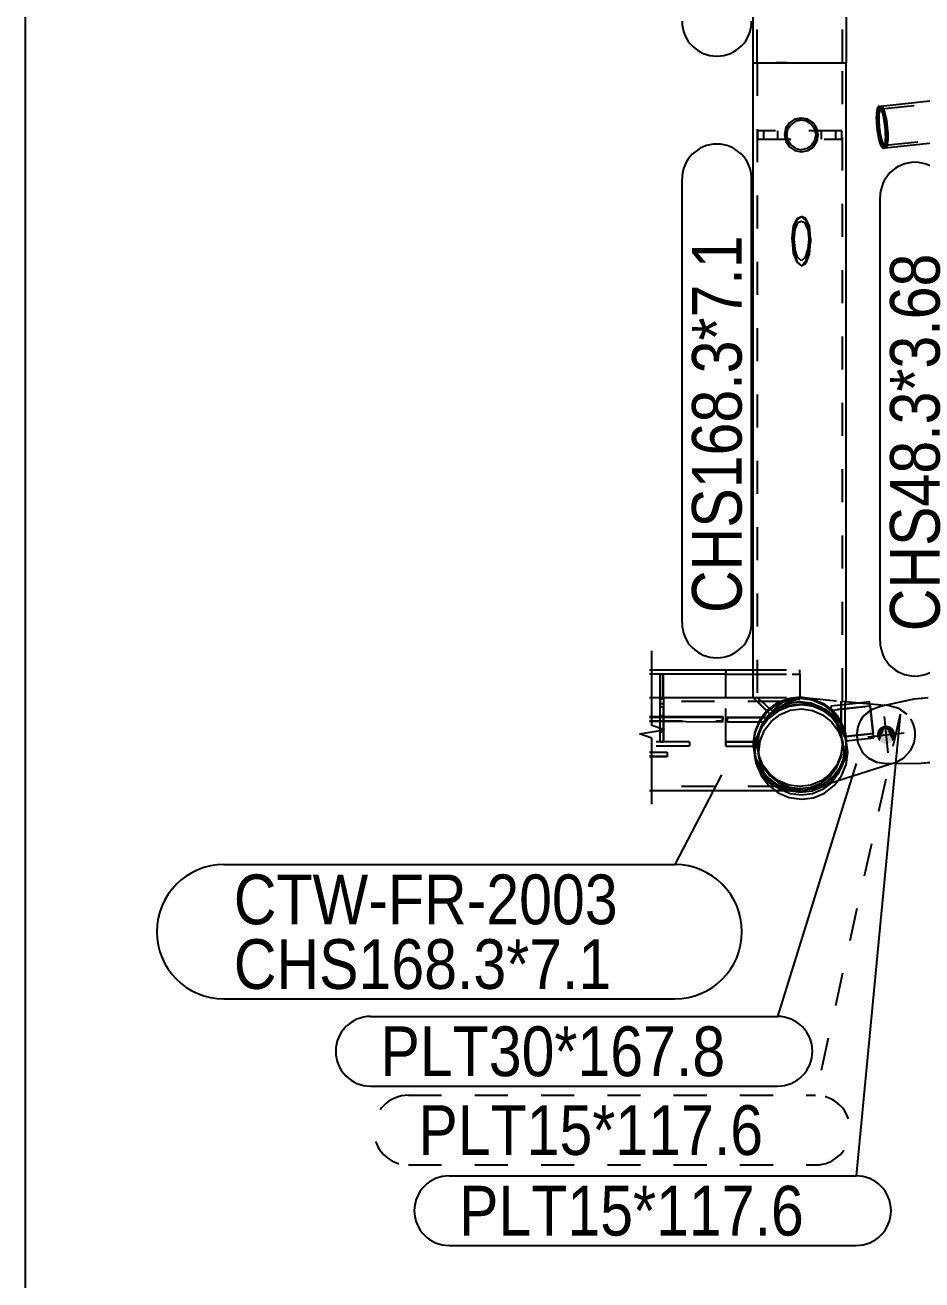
# Model space of a CAD drawing. Header units: millimetres. Extents: x 150000 to 150841, y 150000 to 150594.
# Drawn here: x 150017.9 to 150072, y 150083.5 to 150159.2 of the extents above; entities that cross this region are included whole.
import ezdxf

# ---------------------------------------------------------------- set-up
doc = ezdxf.new("R2010")
doc.units = ezdxf.units.MM
doc.linetypes.add('XKITLINE00', pattern=[0])
doc.linetypes.add('XKITLINE02', pattern=[4, 2, -2])
doc.styles.add('ARIAL', font='arial.ttf')

msp = doc.modelspace()

# ---------------------------------------------------------------- linework, layer by layer
at = {"color": 7, "linetype": 'XKITLINE00'}
for p, q in [((150017.917, 150574.58), (150017.917, 150019.642)), ((150017.944, 150019.674), (150017.944, 150574.605)), ((150057.546, 150123.141), (150057.546, 150149.919)), ((150061.746, 150123.141), (150061.746, 150149.919)), ((150069.494, 150122.042), (150069.494, 150148.819)), ((150070.709, 150117.595), (150068.053, 150089.8)), ((150068.044, 150114.657), (150063.312, 150099.412)), ((150059.919, 150113.988), (150057.112, 150108.572)), ((150029.908, 150108.572), (150057.112, 150108.572)), ((150029.908, 150100.472), (150057.112, 150100.472)), ((150038.755, 150099.412), (150063.312, 150099.412)), ((150038.755, 150095.212), (150063.312, 150095.212)), ((150043.496, 150089.8), (150068.053, 150089.8)), ((150043.496, 150085.6), (150068.053, 150085.6))]:
    msp.add_line(p, q, dxfattribs=at)
at = {"color": 7, "linetype": 'XKITLINE02'}
for p, q in [((150067.217, 150156.924), (150067.217, 150201.391)), ((150062.083, 150156.924), (150062.083, 150196.255)), ((150069.565, 150154.14), (150107.64, 150158.23)), ((150062.083, 150156.924), (150062.083, 150118.642)), ((150063.865, 150156.924), (150063.195, 150156.924)), ((150067.217, 150118.418), (150067.217, 150156.924)), ((150069.791, 150151.949), (150107.871, 150156.039)), ((150069.462, 150154.21), (150069.409, 150153.937)), ((150069.426, 150154.065), (150069.449, 150154.169)), ((150069.449, 150154.169), (150069.477, 150154.244)), ((150069.548, 150154.306), (150069.462, 150154.21)), ((150069.477, 150154.244), (150069.51, 150154.291)), ((150069.491, 150154.057), (150069.565, 150154.14)), ((150069.51, 150154.291), (150069.548, 150154.306)), ((150069.548, 150154.306), (150069.649, 150154.214)), ((150069.565, 150154.14), (150069.657, 150154.057)), ((150069.658, 150154.199), (150069.763, 150153.937)), ((150064.407, 150153.395), (150064.122, 150153.209)), ((150064.743, 150153.455), (150064.407, 150153.395)), ((150065.076, 150153.395), (150064.743, 150153.455)), ((150065.359, 150153.209), (150065.076, 150153.395)), ((150069.396, 150153.617), (150069.399, 150153.786)), ((150069.4, 150153.435), (150069.396, 150153.617)), ((150069.409, 150153.937), (150069.397, 150153.527)), ((150069.397, 150153.527), (150069.428, 150153.045)), ((150069.399, 150153.786), (150069.409, 150153.937)), ((150069.411, 150153.242), (150069.4, 150153.435)), ((150069.409, 150153.937), (150069.426, 150154.065)), ((150069.434, 150153.464), (150069.445, 150153.819)), ((150069.461, 150153.045), (150069.434, 150153.464)), ((150069.445, 150153.819), (150069.491, 150154.057)), ((150069.657, 150154.057), (150069.752, 150153.819)), ((150069.752, 150153.819), (150069.835, 150153.464)), ((150069.855, 150153.544), (150069.763, 150153.937)), ((150069.835, 150153.464), (150069.895, 150153.045)), ((150069.862, 150153.508), (150069.928, 150153.045)), ((150062.112, 150152.321), (150062.112, 150152.821)), ((150067.188, 150152.821), (150062.112, 150152.821)), ((150062.48, 150152.321), (150062.48, 150152.821)), ((150063.333, 150152.321), (150063.333, 150152.821)), ((150063.732, 150152.604), (150063.809, 150152.208)), ((150063.864, 150152.594), (150063.931, 150152.929)), ((150063.931, 150152.929), (150064.01, 150153.042)), ((150064.01, 150153.042), (150064.122, 150153.209)), ((150065.359, 150153.209), (150065.47, 150153.042)), ((150065.47, 150153.042), (150065.546, 150152.929)), ((150065.546, 150152.929), (150065.612, 150152.594)), ((150065.741, 150152.604), (150065.665, 150152.989)), ((150065.665, 150152.208), (150065.741, 150152.604)), ((150065.741, 150152.604), (150065.749, 150152.561)), ((150065.967, 150152.321), (150065.967, 150152.821)), ((150066.82, 150152.321), (150066.82, 150152.821)), ((150067.188, 150152.321), (150067.188, 150152.821)), ((150069.298, 150153.031), (150069.428, 150153.045)), ((150069.428, 150153.045), (150069.411, 150153.242)), ((150069.428, 150153.045), (150069.497, 150152.562)), ((150069.452, 150152.847), (150069.428, 150153.045)), ((150069.481, 150152.655), (150069.452, 150152.847)), ((150069.521, 150152.626), (150069.461, 150153.045)), ((150069.515, 150152.472), (150069.481, 150152.655)), ((150069.605, 150152.27), (150069.521, 150152.626)), ((150069.895, 150153.045), (150069.922, 150152.626)), ((150069.913, 150152.299), (150069.922, 150152.626)), ((150069.958, 150152.582), (150069.928, 150153.045)), ((150062.112, 150152.321), (150067.188, 150152.321)), ((150063.809, 150152.208), (150064.01, 150151.893)), ((150063.931, 150152.25), (150063.864, 150152.594)), ((150063.864, 150152.594), (150063.868, 150152.572)), ((150064.01, 150152.126), (150063.931, 150152.25)), ((150064.122, 150151.954), (150064.01, 150152.126)), ((150064.01, 150151.893), (150064.03, 150151.862)), ((150064.03, 150151.862), (150064.357, 150151.634)), ((150064.122, 150151.954), (150064.407, 150151.755)), ((150065.359, 150151.954), (150065.076, 150151.755)), ((150065.126, 150151.634), (150065.45, 150151.862)), ((150065.47, 150152.126), (150065.359, 150151.954)), ((150065.45, 150151.862), (150065.47, 150151.893)), ((150065.546, 150152.25), (150065.47, 150152.126)), ((150065.47, 150151.893), (150065.665, 150152.208)), ((150065.612, 150152.594), (150065.546, 150152.25)), ((150065.612, 150152.594), (150065.618, 150152.562)), ((150069.497, 150152.562), (150069.593, 150152.153)), ((150069.552, 150152.303), (150069.515, 150152.472)), ((150069.593, 150152.153), (150069.552, 150152.303)), ((150069.593, 150152.153), (150069.703, 150151.879)), ((150069.637, 150152.024), (150069.593, 150152.153)), ((150069.7, 150152.033), (150069.605, 150152.27)), ((150069.681, 150151.921), (150069.637, 150152.024)), ((150069.725, 150151.845), (150069.681, 150151.921)), ((150069.791, 150151.949), (150069.7, 150152.033)), ((150069.703, 150151.879), (150069.808, 150151.783)), ((150069.768, 150151.799), (150069.725, 150151.845)), ((150069.866, 150152.033), (150069.791, 150151.949)), ((150069.808, 150151.783), (150069.891, 150151.876)), ((150069.912, 150152.27), (150069.866, 150152.033)), ((150069.896, 150151.891), (150069.902, 150151.92)), ((150069.902, 150151.92), (150069.947, 150152.153)), ((150069.912, 150152.27), (150069.913, 150152.299)), ((150069.947, 150152.153), (150069.958, 150152.546)), ((150064.357, 150151.634), (150064.743, 150151.547)), ((150064.407, 150151.755), (150064.743, 150151.68)), ((150065.076, 150151.755), (150064.743, 150151.68)), ((150064.743, 150151.547), (150065.126, 150151.634)), ((150069.808, 150151.783), (150069.768, 150151.799)), ((150064.743, 150147.346), (150064.518, 150147.26)), ((150064.967, 150147.259), (150064.743, 150147.346)), ((150064.353, 150146.878), (150064.292, 150146.305)), ((150064.518, 150147.26), (150064.353, 150146.878)), ((150065.13, 150146.878), (150064.967, 150147.259)), ((150065.13, 150146.878), (150065.19, 150146.305)), ((150064.179, 150146.341), (150064.255, 150145.576)), ((150064.292, 150146.305), (150064.353, 150145.693)), ((150064.294, 150146.188), (150064.292, 150146.305)), ((150065.19, 150146.305), (150065.13, 150145.693)), ((150065.19, 150146.305), (150065.192, 150146.115)), ((150065.227, 150145.576), (150065.302, 150146.341)), ((150064.255, 150145.576), (150064.461, 150144.967)), ((150064.518, 150145.206), (150064.353, 150145.693)), ((150064.743, 150144.975), (150064.518, 150145.206)), ((150064.967, 150145.206), (150064.743, 150144.975)), ((150065.13, 150145.693), (150064.967, 150145.206)), ((150065.023, 150144.967), (150065.227, 150145.576)), ((150064.461, 150144.967), (150064.743, 150144.678)), ((150064.743, 150144.678), (150065.023, 150144.967)), ((150061.846, 150120.315), (150064.676, 150120.315)), ((150064.659, 150120.048), (150064.659, 150120.315)), ((150056.217, 150120.048), (150056.226, 150120.048)), ((150056.226, 150120.048), (150056.226, 150115.977)), ((150056.417, 150120.048), (150056.426, 150120.048)), ((150056.426, 150120.048), (150056.417, 150120.048)), ((150060.196, 150120.048), (150064.667, 150120.048)), ((150060.196, 150115.977), (150060.196, 150120.048)), ((150061.846, 150120.048), (150064.659, 150120.048)), ((150064.659, 150120.048), (150064.676, 150120.048)), ((150064.667, 150118.655), (150064.667, 150120.048)), ((150064.667, 150118.655), (150064.667, 150120.048)), ((150056.218, 150118.559), (150056.217, 150118.648)), ((150056.22, 150118.278), (150056.218, 150118.559)), ((150056.218, 150118.559), (150056.418, 150118.559)), ((150056.418, 150118.559), (150056.417, 150118.648)), ((150056.418, 150118.559), (150056.42, 150118.278)), ((150056.426, 150115.977), (150056.426, 150118.648)), ((150060.195, 150115.977), (150060.196, 150118.648)), ((150061.846, 150118.641), (150061.846, 150118.648)), ((150061.846, 150118.641), (150061.852, 150118.648)), ((150061.949, 150118.553), (150061.846, 150118.641)), ((150061.852, 150118.648), (150064.65, 150118.648)), ((150061.852, 150118.648), (150062.088, 150118.648)), ((150061.957, 150118.531), (150061.949, 150118.553)), ((150062.083, 150118.642), (150062.088, 150118.648)), ((150062.083, 150118.642), (150062.185, 150118.554)), ((150062.088, 150118.648), (150062.156, 150118.568)), ((150062.156, 150118.568), (150062.199, 150118.553)), ((150062.185, 150118.554), (150062.19, 150118.553)), ((150062.19, 150118.553), (150062.455, 150118.304)), ((150062.199, 150118.553), (150062.398, 150118.34)), ((150063.925, 150118.553), (150063.249, 150118.273)), ((150063.934, 150118.553), (150063.258, 150118.273)), ((150063.261, 150118.278), (150063.939, 150118.559)), ((150063.939, 150118.559), (150063.262, 150118.278)), ((150063.301, 150118.312), (150063.933, 150118.571)), ((150063.415, 150118.359), (150063.933, 150118.571)), ((150063.506, 150118.405), (150064.179, 150118.609)), ((150063.506, 150118.41), (150064.066, 150118.58)), ((150064.086, 150118.58), (150063.506, 150118.405)), ((150063.787, 150118.496), (150064.18, 150118.615)), ((150063.787, 150118.496), (150063.932, 150118.555)), ((150064.651, 150118.648), (150063.925, 150118.553)), ((150063.932, 150118.555), (150064.02, 150118.566)), ((150063.933, 150118.571), (150064.04, 150118.585)), ((150063.933, 150118.571), (150063.984, 150118.578)), ((150063.934, 150118.553), (150064.141, 150118.581)), ((150063.939, 150118.559), (150064.667, 150118.655)), ((150064.667, 150118.655), (150063.939, 150118.559)), ((150063.939, 150118.559), (150063.939, 150118.559)), ((150063.94, 150118.511), (150064.667, 150118.604)), ((150064.545, 150118.58), (150063.941, 150118.508)), ((150063.959, 150118.413), (150064.561, 150118.548)), ((150063.984, 150118.578), (150064.664, 150118.665)), ((150064.141, 150118.581), (150064.012, 150118.564)), ((150064.664, 150118.665), (150064.04, 150118.585)), ((150064.545, 150118.58), (150064.066, 150118.58)), ((150064.067, 150118.581), (150064.141, 150118.581)), ((150064.179, 150118.609), (150064.086, 150118.58)), ((150064.179, 150118.609), (150064.882, 150118.639)), ((150064.18, 150118.615), (150064.503, 150118.629)), ((150064.503, 150118.629), (150064.65, 150118.648)), ((150064.65, 150118.648), (150064.503, 150118.629)), ((150064.649, 150118.553), (150064.545, 150118.58)), ((150064.561, 150118.548), (150064.649, 150118.553)), ((150064.651, 150118.648), (150064.676, 150118.648)), ((150065.377, 150118.553), (150064.651, 150118.648)), ((150064.664, 150118.665), (150064.664, 150118.665)), ((150064.664, 150118.665), (150064.712, 150118.659)), ((150065.369, 150118.57), (150064.664, 150118.665)), ((150064.667, 150118.655), (150064.667, 150118.655)), ((150064.667, 150118.604), (150065.393, 150118.502)), ((150064.712, 150118.659), (150065.394, 150118.567)), ((150064.882, 150118.639), (150067.387, 150118.402)), ((150065.369, 150118.57), (150065.394, 150118.567)), ((150066.054, 150118.273), (150065.377, 150118.553)), ((150065.394, 150118.567), (150065.435, 150118.55)), ((150065.394, 150118.567), (150065.983, 150118.321)), ((150065.435, 150118.55), (150066.073, 150118.283)), ((150069.512, 150118.129), (150071.558, 150118.556)), ((150071.558, 150118.556), (150072.387, 150118.645)), ((150063.506, 150118.411), (150055.583, 150118.411)), ((150056.22, 150118.074), (150056.22, 150118.278)), ((150056.22, 150118.278), (150056.42, 150118.278)), ((150056.22, 150118.074), (150056.42, 150118.074)), ((150056.221, 150117.832), (150056.22, 150118.074)), ((150056.221, 150117.555), (150056.221, 150117.832)), ((150056.42, 150118.278), (150056.42, 150118.074)), ((150056.42, 150118.074), (150056.421, 150117.832)), ((150056.421, 150117.832), (150056.421, 150117.555)), ((150062.231, 150118.273), (150061.957, 150118.531)), ((150062.668, 150117.827), (150062.222, 150117.246)), ((150062.677, 150117.827), (150062.23, 150117.246)), ((150062.252, 150118.236), (150062.231, 150118.273)), ((150062.665, 150117.845), (150062.252, 150118.236)), ((150062.398, 150118.34), (150062.518, 150118.273)), ((150062.436, 150117.555), (150062.675, 150117.827)), ((150062.679, 150117.831), (150062.437, 150117.555)), ((150062.455, 150118.304), (150062.514, 150118.273)), ((150062.514, 150118.273), (150062.83, 150117.971)), ((150062.518, 150118.273), (150062.795, 150117.984)), ((150062.542, 150117.659), (150062.676, 150117.833)), ((150062.83, 150117.971), (150062.665, 150117.845)), ((150062.711, 150117.88), (150062.665, 150117.845)), ((150063.249, 150118.273), (150062.668, 150117.827)), ((150062.675, 150117.827), (150062.679, 150117.831)), ((150062.676, 150117.833), (150062.983, 150118.067)), ((150063.258, 150118.273), (150062.677, 150117.827)), ((150062.956, 150118.074), (150062.679, 150117.831)), ((150062.679, 150117.831), (150062.955, 150118.074)), ((150062.682, 150117.781), (150063.263, 150118.23)), ((150062.711, 150117.88), (150063.251, 150118.291)), ((150062.795, 150117.984), (150063.05, 150117.827)), ((150062.874, 150118.005), (150062.83, 150117.971)), ((150062.835, 150117.659), (150063.367, 150118.067)), ((150063.382, 150118.021), (150062.85, 150117.61)), ((150063.254, 150118.067), (150062.862, 150117.659)), ((150062.87, 150117.622), (150063.072, 150117.803)), ((150062.874, 150118.005), (150063.251, 150118.291)), ((150062.953, 150117.673), (150063.122, 150117.827)), ((150062.955, 150118.074), (150063.261, 150118.278)), ((150062.955, 150118.074), (150062.956, 150118.074)), ((150063.262, 150118.278), (150062.956, 150118.074)), ((150062.983, 150118.067), (150063.256, 150118.277)), ((150063.072, 150117.803), (150063.05, 150117.827)), ((150063.318, 150117.951), (150063.072, 150117.803)), ((150063.122, 150117.827), (150063.304, 150118.016)), ((150063.251, 150118.291), (150063.415, 150118.359)), ((150063.251, 150118.291), (150063.301, 150118.312)), ((150063.285, 150118.115), (150063.254, 150118.067)), ((150063.256, 150118.277), (150063.371, 150118.324)), ((150063.261, 150118.278), (150063.262, 150118.278)), ((150063.263, 150118.23), (150063.94, 150118.511)), ((150063.563, 150118.324), (150063.285, 150118.115)), ((150063.304, 150118.016), (150063.772, 150118.273)), ((150063.318, 150117.951), (150063.931, 150118.158)), ((150063.367, 150118.067), (150063.986, 150118.324)), ((150063.371, 150118.324), (150063.419, 150118.344)), ((150064.002, 150118.278), (150063.382, 150118.021)), ((150063.506, 150118.411), (150063.396, 150118.343)), ((150063.396, 150118.343), (150063.506, 150118.41)), ((150063.396, 150118.343), (150063.543, 150118.343)), ((150063.397, 150118.344), (150063.506, 150118.411)), ((150063.506, 150118.41), (150063.397, 150118.344)), ((150063.419, 150118.344), (150063.397, 150118.344)), ((150063.419, 150118.344), (150063.803, 150118.5)), ((150063.803, 150118.5), (150063.506, 150118.41)), ((150063.506, 150118.41), (150063.506, 150118.411)), ((150063.941, 150118.508), (150063.543, 150118.343)), ((150063.543, 150118.343), (150063.563, 150118.324)), ((150063.772, 150118.273), (150063.959, 150118.413)), ((150063.931, 150118.158), (150064.001, 150118.185)), ((150063.986, 150118.324), (150064.651, 150118.411)), ((150064.001, 150118.185), (150064.594, 150118.244)), ((150064.667, 150118.363), (150064.002, 150118.278)), ((150064.594, 150118.244), (150064.734, 150118.265)), ((150064.651, 150118.411), (150064.676, 150118.411)), ((150064.651, 150118.411), (150065.316, 150118.324)), ((150065.332, 150118.27), (150064.667, 150118.363)), ((150064.734, 150118.265), (150065.26, 150118.201)), ((150065.26, 150118.201), (150065.461, 150118.187)), ((150065.316, 150118.324), (150065.935, 150118.067)), ((150065.951, 150118.007), (150065.332, 150118.27)), ((150065.393, 150118.502), (150066.07, 150118.214)), ((150065.461, 150118.187), (150065.885, 150118.032)), ((150065.885, 150118.032), (150066.13, 150117.956)), ((150065.935, 150118.067), (150066.467, 150117.659)), ((150066.483, 150117.589), (150065.951, 150118.007)), ((150065.983, 150118.321), (150066.073, 150118.283)), ((150066.634, 150117.827), (150066.054, 150118.273)), ((150066.07, 150118.214), (150066.651, 150117.758)), ((150066.073, 150118.283), (150066.105, 150118.258)), ((150066.073, 150118.283), (150066.505, 150117.948)), ((150066.105, 150118.258), (150066.655, 150117.833)), ((150066.13, 150117.956), (150066.426, 150117.757)), ((150066.505, 150117.948), (150066.654, 150117.833)), ((150066.537, 150118.144), (150068.215, 150118.324)), ((150066.537, 150118.144), (150066.557, 150118.146)), ((150066.566, 150117.878), (150066.537, 150118.144)), ((150068.891, 150118.128), (150066.566, 150117.878)), ((150066.598, 150117.882), (150068.903, 150118.13)), ((150066.659, 150117.835), (150066.598, 150117.882)), ((150066.598, 150117.882), (150066.658, 150117.835)), ((150067.08, 150117.246), (150066.634, 150117.827)), ((150066.654, 150117.833), (150066.902, 150117.508)), ((150066.655, 150117.833), (150066.677, 150117.805)), ((150067.101, 150117.247), (150066.677, 150117.805)), ((150067.149, 150117.08), (150067.149, 150118.425)), ((150067.149, 150118.425), (150067.454, 150118.396)), ((150067.157, 150117.107), (150067.157, 150118.424)), ((150067.393, 150116.435), (150067.393, 150118.402)), ((150068.971, 150117.926), (150068.525, 150117.559)), ((150068.525, 150117.559), (150068.971, 150117.926)), ((150068.525, 150117.559), (150068.971, 150117.926)), ((150068.891, 150118.128), (150068.877, 150118.261)), ((150068.912, 150118.13), (150068.891, 150118.128)), ((150068.903, 150118.13), (150069.081, 150116.472)), ((150069.08, 150116.472), (150068.903, 150118.129)), ((150068.971, 150117.926), (150069.512, 150118.129)), ((150070.047, 150118.151), (150069.752, 150118.179)), ((150070.616, 150117.987), (150070.047, 150118.151)), ((150070.616, 150117.987), (150071.099, 150117.643)), ((150071.099, 150117.643), (150070.616, 150117.987)), ((150055.583, 150117.263), (150059.996, 150117.232)), ((150056.222, 150117.249), (150056.221, 150117.555)), ((150056.221, 150117.555), (150056.421, 150117.555)), ((150056.222, 150116.571), (150056.222, 150117.249)), ((150056.222, 150117.249), (150056.422, 150117.249)), ((150056.421, 150117.555), (150056.422, 150117.249)), ((150056.422, 150117.249), (150056.422, 150116.571)), ((150059.996, 150117.232), (150059.997, 150117.495)), ((150059.996, 150117.232), (150059.996, 150117.164)), ((150060.267, 150117.176), (150062.579, 150117.176)), ((150062.222, 150117.246), (150061.942, 150116.569)), ((150062.23, 150117.246), (150061.948, 150116.569)), ((150061.948, 150116.578), (150062.177, 150117.127)), ((150061.951, 150116.571), (150062.232, 150117.249)), ((150062.232, 150117.249), (150061.952, 150116.571)), ((150061.956, 150116.509), (150062.236, 150117.194)), ((150062.171, 150116.508), (150062.427, 150117.127)), ((150062.177, 150117.127), (150062.229, 150117.253)), ((150062.441, 150117.073), (150062.185, 150116.446)), ((150062.229, 150117.253), (150062.542, 150117.659)), ((150062.232, 150117.249), (150062.436, 150117.555)), ((150062.437, 150117.555), (150062.232, 150117.249)), ((150062.232, 150117.249), (150062.232, 150117.249)), ((150062.236, 150117.194), (150062.682, 150117.781)), ((150062.469, 150117.127), (150062.296, 150116.878)), ((150062.427, 150117.127), (150062.835, 150117.659)), ((150062.436, 150117.555), (150062.437, 150117.555)), ((150062.85, 150117.61), (150062.441, 150117.073)), ((150062.728, 150117.538), (150062.469, 150117.127)), ((150062.526, 150117.149), (150062.585, 150117.234)), ((150062.579, 150117.176), (150062.581, 150117.438)), ((150062.579, 150117.176), (150062.585, 150117.149)), ((150062.862, 150117.659), (150062.728, 150117.538)), ((150070.699, 150117.635), (150065.598, 150094.66)), ((150066.426, 150117.757), (150066.696, 150117.594)), ((150066.467, 150117.659), (150066.875, 150117.127)), ((150066.892, 150117.047), (150066.483, 150117.589)), ((150066.651, 150117.758), (150067.097, 150117.166)), ((150066.696, 150117.594), (150066.845, 150117.42)), ((150067.115, 150117.137), (150066.845, 150117.42)), ((150066.875, 150117.127), (150067.132, 150116.508)), ((150067.148, 150116.417), (150066.892, 150117.047)), ((150066.902, 150117.508), (150067.099, 150117.247)), ((150067.36, 150116.569), (150067.08, 150117.246)), ((150067.259, 150116.768), (150067.097, 150117.166)), ((150067.099, 150117.247), (150067.101, 150117.247)), ((150067.099, 150117.247), (150067.145, 150117.136)), ((150067.101, 150117.247), (150067.109, 150117.226)), ((150067.109, 150117.226), (150067.375, 150116.566)), ((150067.115, 150117.137), (150067.149, 150117.08)), ((150067.145, 150117.136), (150067.157, 150117.107)), ((150067.149, 150117.08), (150067.387, 150116.499)), ((150067.157, 150117.107), (150067.376, 150116.566)), ((150056.222, 150115.977), (150056.222, 150116.571)), ((150056.222, 150116.571), (150056.422, 150116.571)), ((150056.422, 150116.571), (150056.422, 150115.977)), ((150061.942, 150116.569), (150061.846, 150115.843)), ((150061.85, 150115.852), (150061.938, 150116.508)), ((150061.948, 150116.569), (150061.851, 150115.852)), ((150061.859, 150115.977), (150061.951, 150116.571)), ((150061.952, 150116.571), (150061.859, 150115.977)), ((150061.86, 150115.773), (150061.956, 150116.509)), ((150061.938, 150116.508), (150061.948, 150116.578)), ((150061.951, 150116.571), (150061.952, 150116.571)), ((150062.161, 150116.508), (150062.022, 150116.159)), ((150062.083, 150115.843), (150062.171, 150116.508)), ((150062.185, 150116.446), (150062.097, 150115.772)), ((150062.296, 150116.878), (150062.161, 150116.508)), ((150067.132, 150116.508), (150067.219, 150115.843)), ((150067.225, 150116.014), (150067.148, 150116.417)), ((150067.189, 150116.103), (150067.148, 150116.417)), ((150067.456, 150115.843), (150067.36, 150116.569)), ((150067.375, 150116.566), (150067.393, 150116.435)), ((150067.376, 150116.566), (150067.393, 150116.435)), ((150067.377, 150116.478), (150067.473, 150115.741)), ((150067.387, 150116.572), (150067.424, 150116.294)), ((150067.424, 150116.294), (150067.388, 150116.572)), ((150067.421, 150116.294), (150069.083, 150116.473)), ((150067.426, 150116.295), (150067.421, 150116.294)), ((150067.421, 150116.294), (150067.45, 150116.029)), ((150069.081, 150116.472), (150067.424, 150116.294)), ((150067.455, 150116.03), (150067.426, 150116.295)), ((150069.107, 150116.207), (150069.078, 150116.472)), ((150069.112, 150116.207), (150069.083, 150116.473)), ((150057.993, 150115.977), (150055.583, 150115.977)), ((150057.993, 150115.71), (150055.583, 150115.71)), ((150056.226, 150115.977), (150056.222, 150115.977)), ((150056.222, 150115.977), (150056.426, 150115.977)), ((150057.989, 150115.977), (150057.989, 150115.71)), ((150057.989, 150115.977), (150057.993, 150115.977)), ((150057.989, 150115.71), (150057.993, 150115.71)), ((150057.993, 150115.977), (150057.993, 150115.71)), ((150060.192, 150115.71), (150060.192, 150115.977)), ((150060.199, 150115.977), (150060.192, 150115.977)), ((150061.866, 150115.977), (150060.192, 150115.977)), ((150060.199, 150115.71), (150060.192, 150115.71)), ((150060.192, 150115.71), (150061.866, 150115.71)), ((150060.195, 150115.977), (150061.859, 150115.977)), ((150060.199, 150115.71), (150060.199, 150115.977)), ((150061.846, 150115.843), (150061.942, 150115.117)), ((150061.851, 150115.843), (150061.85, 150115.852)), ((150061.85, 150115.852), (150061.851, 150115.852)), ((150061.851, 150115.852), (150061.852, 150115.843)), ((150061.937, 150115.179), (150061.851, 150115.843)), ((150061.852, 150115.843), (150061.944, 150115.117)), ((150061.859, 150115.977), (150061.859, 150115.71)), ((150061.956, 150115.036), (150061.86, 150115.773)), ((150061.866, 150115.71), (150061.866, 150115.977)), ((150061.984, 150115.843), (150061.926, 150115.425)), ((150062.022, 150116.159), (150061.984, 150115.843)), ((150062.171, 150115.179), (150062.083, 150115.843)), ((150062.185, 150115.096), (150062.097, 150115.772)), ((150067.219, 150115.843), (150067.132, 150115.179)), ((150067.36, 150115.117), (150067.456, 150115.843)), ((150067.473, 150115.741), (150067.377, 150115.005)), ((150067.45, 150116.029), (150069.112, 150116.207)), ((150067.45, 150116.029), (150067.455, 150116.03)), ((150056.656, 150115.094), (150055.583, 150115.101)), ((150056.657, 150115.357), (150056.656, 150115.094)), ((150056.656, 150115.094), (150056.656, 150115.071)), ((150061.926, 150115.425), (150061.958, 150115.179)), ((150061.943, 150115.126), (150061.937, 150115.179)), ((150061.942, 150115.117), (150062.222, 150114.441)), ((150062.175, 150114.559), (150061.943, 150115.126)), ((150061.944, 150115.117), (150062.222, 150114.441)), ((150062.023, 150114.685), (150061.956, 150115.036)), ((150062.236, 150114.347), (150061.956, 150115.036)), ((150061.958, 150115.179), (150062.015, 150114.726)), ((150062.427, 150114.559), (150062.171, 150115.179)), ((150062.261, 150114.694), (150062.185, 150115.096)), ((150062.221, 150115.008), (150062.185, 150115.096)), ((150067.132, 150115.179), (150066.875, 150114.559)), ((150067.08, 150114.441), (150067.36, 150115.117)), ((150067.377, 150115.005), (150067.097, 150114.32)), ((150068.801, 150114.99), (150069.315, 150114.726)), ((150069.315, 150114.726), (150068.801, 150114.99)), ((150069.315, 150114.726), (150068.801, 150114.99)), ((150070.414, 150114.734), (150070.935, 150115.015)), ((150071.334, 150115.453), (150070.935, 150115.015)), ((150070.935, 150115.015), (150071.334, 150115.453)), ((150077.445, 150115.245), (150071.977, 150114.658)), ((150062.015, 150114.726), (150062.085, 150114.559)), ((150062.023, 150114.685), (150062.015, 150114.726)), ((150062.126, 150114.441), (150062.023, 150114.685)), ((150062.085, 150114.559), (150062.281, 150114.109)), ((150062.29, 150114.064), (150062.126, 150114.441)), ((150062.221, 150114.448), (150062.175, 150114.559)), ((150062.541, 150114.028), (150062.221, 150114.448)), ((150062.222, 150114.441), (150062.665, 150113.86)), ((150062.222, 150114.441), (150062.668, 150113.86)), ((150062.682, 150113.755), (150062.236, 150114.347)), ((150062.281, 150114.109), (150062.349, 150114.028)), ((150062.459, 150113.86), (150062.29, 150114.064)), ((150062.349, 150114.028), (150062.708, 150113.62)), ((150062.835, 150114.028), (150062.427, 150114.559)), ((150062.664, 150113.866), (150062.541, 150114.028)), ((150063.367, 150113.62), (150062.835, 150114.028)), ((150066.467, 150114.028), (150065.935, 150113.62)), ((150066.875, 150114.559), (150066.467, 150114.028)), ((150066.634, 150113.86), (150067.08, 150114.441)), ((150067.097, 150114.32), (150066.651, 150113.733)), ((150069.886, 150114.642), (150069.315, 150114.726)), ((150071.977, 150114.658), (150069.886, 150114.642)), ((150070.131, 150114.644), (150070.414, 150114.734)), ((150063.507, 150113.275), (150055.583, 150113.275)), ((150062.718, 150113.565), (150062.459, 150113.86)), ((150062.982, 150113.62), (150062.664, 150113.866)), ((150062.665, 150113.86), (150063.243, 150113.414)), ((150062.668, 150113.86), (150063.249, 150113.414)), ((150063.263, 150113.299), (150062.682, 150113.755)), ((150062.708, 150113.62), (150063.152, 150113.363)), ((150062.948, 150113.414), (150062.718, 150113.565)), ((150063.278, 150113.223), (150062.948, 150113.414)), ((150063.242, 150113.419), (150062.982, 150113.62)), ((150063.152, 150113.363), (150063.259, 150113.323)), ((150063.374, 150113.363), (150063.242, 150113.419)), ((150063.243, 150113.414), (150063.917, 150113.134)), ((150063.249, 150113.414), (150063.925, 150113.134)), ((150063.259, 150113.323), (150063.507, 150113.275)), ((150063.94, 150113.011), (150063.263, 150113.299)), ((150063.986, 150113.363), (150063.367, 150113.62)), ((150063.374, 150113.363), (150063.662, 150113.242)), ((150063.409, 150113.329), (150063.389, 150113.343)), ((150063.389, 150113.343), (150063.422, 150113.343)), ((150063.389, 150113.343), (150063.409, 150113.329)), ((150063.516, 150113.293), (150063.409, 150113.329)), ((150063.409, 150113.329), (150063.662, 150113.242)), ((150063.507, 150113.275), (150063.516, 150113.293)), ((150063.667, 150113.24), (150063.516, 150113.293)), ((150064.651, 150113.275), (150063.986, 150113.363)), ((150065.316, 150113.363), (150064.651, 150113.275)), ((150064.651, 150113.275), (150064.676, 150113.275)), ((150065.935, 150113.62), (150065.316, 150113.363)), ((150065.377, 150113.134), (150066.054, 150113.414)), ((150066.07, 150113.283), (150065.393, 150113.003)), ((150065.47, 150113.161), (150066.96, 150113.635)), ((150066.054, 150113.414), (150066.634, 150113.86)), ((150066.651, 150113.733), (150066.07, 150113.283)), ((150063.159, 150113.038), (150064.351, 150113.038)), ((150063.568, 150113.134), (150063.278, 150113.223)), ((150063.93, 150113.064), (150063.568, 150113.134)), ((150063.662, 150113.242), (150063.668, 150113.24)), ((150063.916, 150113.136), (150063.667, 150113.24)), ((150063.668, 150113.24), (150063.667, 150113.24)), ((150063.916, 150113.136), (150063.668, 150113.24)), ((150063.916, 150113.136), (150064.001, 150113.125)), ((150063.916, 150113.136), (150064.001, 150113.125)), ((150063.917, 150113.134), (150064.13, 150113.106)), ((150063.925, 150113.134), (150064.651, 150113.038)), ((150064.351, 150113.038), (150063.93, 150113.064)), ((150064.667, 150112.91), (150063.94, 150113.011)), ((150064.001, 150113.125), (150064.075, 150113.099)), ((150064.007, 150113.123), (150064.13, 150113.106)), ((150064.13, 150113.106), (150064.075, 150113.099)), ((150064.075, 150113.099), (150064.406, 150113.066)), ((150064.777, 150113.041), (150064.075, 150113.098)), ((150064.075, 150113.098), (150064.686, 150113.049)), ((150064.351, 150113.038), (150064.406, 150113.066)), ((150064.651, 150113.038), (150065.377, 150113.134)), ((150064.651, 150113.038), (150064.676, 150113.038)), ((150065.393, 150113.003), (150064.667, 150112.91)), ((150064.686, 150113.049), (150064.777, 150113.041)), ((150064.777, 150113.041), (150065.47, 150113.161)), ((150041.041, 150094.66), (150065.598, 150094.66)), ((150041.041, 150090.46), (150065.598, 150090.46))]:
    msp.add_line(p, q, dxfattribs=at)
at = {"color": 2, "linetype": 'XKITLINE00'}
for p, q in [((150061.846, 150156.924), (150061.846, 150196.018)), ((150067.454, 150194.281), (150067.454, 150156.924)), ((150069.548, 150154.306), (150107.622, 150158.396)), ((150061.846, 150118.648), (150061.846, 150156.924)), ((150061.846, 150156.924), (150061.925, 150156.924)), ((150061.846, 150156.924), (150063.865, 150156.924)), ((150061.925, 150156.924), (150067.454, 150156.924)), ((150063.865, 150156.924), (150067.454, 150156.924)), ((150067.454, 150118.396), (150067.454, 150156.924)), ((150069.319, 150154.155), (150069.296, 150154.051)), ((150069.347, 150154.23), (150069.319, 150154.155)), ((150069.38, 150154.277), (150069.347, 150154.23)), ((150069.418, 150154.292), (150069.38, 150154.277)), ((150069.418, 150154.292), (150069.548, 150154.306)), ((150069.459, 150154.277), (150069.418, 150154.292)), ((150069.502, 150154.23), (150069.459, 150154.277)), ((150069.546, 150154.155), (150069.502, 150154.23)), ((150069.59, 150154.051), (150069.546, 150154.155)), ((150069.548, 150154.306), (150069.589, 150154.291)), ((150069.589, 150154.291), (150069.632, 150154.244)), ((150069.632, 150154.244), (150069.676, 150154.169)), ((150069.649, 150154.214), (150069.654, 150154.21)), ((150069.654, 150154.21), (150069.658, 150154.199)), ((150069.676, 150154.169), (150069.72, 150154.065)), ((150064.357, 150153.519), (150064.03, 150153.305)), ((150064.358, 150153.511), (150064.032, 150153.292)), ((150064.357, 150153.519), (150064.743, 150153.587)), ((150064.743, 150153.587), (150064.358, 150153.511)), ((150065.126, 150153.519), (150064.743, 150153.587)), ((150065.128, 150153.507), (150064.743, 150153.587)), ((150065.45, 150153.305), (150065.126, 150153.519)), ((150065.454, 150153.284), (150065.128, 150153.507)), ((150069.269, 150153.772), (150069.266, 150153.603)), ((150069.266, 150153.603), (150069.27, 150153.421)), ((150069.279, 150153.923), (150069.269, 150153.772)), ((150069.27, 150153.421), (150069.281, 150153.228)), ((150069.296, 150154.051), (150069.279, 150153.923)), ((150069.633, 150153.923), (150069.59, 150154.051)), ((150069.674, 150153.772), (150069.633, 150153.923)), ((150069.712, 150153.603), (150069.674, 150153.772)), ((150069.746, 150153.421), (150069.712, 150153.603)), ((150069.72, 150154.065), (150069.763, 150153.937)), ((150069.775, 150153.228), (150069.746, 150153.421)), ((150069.763, 150153.937), (150069.804, 150153.786)), ((150069.804, 150153.786), (150069.842, 150153.617)), ((150069.842, 150153.617), (150069.876, 150153.435)), ((150069.859, 150153.527), (150069.855, 150153.544)), ((150069.859, 150153.527), (150069.862, 150153.508)), ((150069.876, 150153.435), (150069.905, 150153.242)), ((150063.809, 150152.989), (150063.732, 150152.604)), ((150063.732, 150152.604), (150063.738, 150152.573)), ((150063.814, 150152.962), (150063.738, 150152.573)), ((150064.01, 150153.276), (150063.809, 150152.989)), ((150064.032, 150153.292), (150063.814, 150152.962)), ((150064.03, 150153.305), (150064.01, 150153.276)), ((150065.47, 150153.275), (150065.45, 150153.305)), ((150065.672, 150152.952), (150065.454, 150153.284)), ((150065.665, 150152.989), (150065.47, 150153.275)), ((150065.749, 150152.561), (150065.672, 150152.952)), ((150069.281, 150153.228), (150069.298, 150153.031)), ((150069.298, 150153.031), (150069.322, 150152.833)), ((150069.322, 150152.833), (150069.351, 150152.641)), ((150069.351, 150152.641), (150069.385, 150152.458)), ((150069.798, 150153.031), (150069.775, 150153.228)), ((150069.798, 150153.031), (150069.928, 150153.045)), ((150069.815, 150152.833), (150069.798, 150153.031)), ((150069.826, 150152.641), (150069.815, 150152.833)), ((150069.83, 150152.458), (150069.826, 150152.641)), ((150069.905, 150153.242), (150069.928, 150153.045)), ((150069.928, 150153.045), (150069.945, 150152.847)), ((150069.945, 150152.847), (150069.956, 150152.655)), ((150069.956, 150152.655), (150069.96, 150152.472)), ((150063.738, 150152.573), (150063.814, 150152.182)), ((150063.814, 150152.182), (150064.032, 150151.85)), ((150064.032, 150151.85), (150064.358, 150151.627)), ((150065.128, 150151.622), (150065.454, 150151.841)), ((150065.454, 150151.841), (150065.672, 150152.171)), ((150065.672, 150152.171), (150065.749, 150152.561)), ((150069.385, 150152.458), (150069.422, 150152.289)), ((150069.422, 150152.289), (150069.463, 150152.139)), ((150069.463, 150152.139), (150069.507, 150152.01)), ((150069.507, 150152.01), (150069.551, 150151.907)), ((150069.551, 150151.907), (150069.595, 150151.831)), ((150069.749, 150151.831), (150069.778, 150151.907)), ((150069.778, 150151.907), (150069.8, 150152.01)), ((150069.8, 150152.01), (150069.817, 150152.139)), ((150069.808, 150151.783), (150073.858, 150152.218)), ((150069.817, 150152.139), (150069.827, 150152.289)), ((150069.827, 150152.289), (150069.83, 150152.458)), ((150069.879, 150151.845), (150069.846, 150151.799)), ((150069.908, 150151.921), (150069.879, 150151.845)), ((150069.891, 150151.876), (150069.894, 150151.879)), ((150069.894, 150151.879), (150069.896, 150151.891)), ((150069.93, 150152.024), (150069.908, 150151.921)), ((150069.947, 150152.153), (150069.93, 150152.024)), ((150069.957, 150152.303), (150069.947, 150152.153)), ((150069.96, 150152.472), (150069.957, 150152.303)), ((150069.959, 150152.562), (150069.958, 150152.582)), ((150069.958, 150152.546), (150069.959, 150152.562)), ((150064.358, 150151.627), (150064.743, 150151.547)), ((150064.743, 150151.547), (150065.128, 150151.622)), ((150069.595, 150151.831), (150069.638, 150151.785)), ((150069.638, 150151.785), (150069.678, 150151.769)), ((150069.678, 150151.769), (150069.716, 150151.785)), ((150069.678, 150151.769), (150069.808, 150151.783)), ((150069.716, 150151.785), (150069.749, 150151.831)), ((150069.846, 150151.799), (150069.808, 150151.783)), ((150064.461, 150147.535), (150064.255, 150147.059)), ((150064.462, 150147.459), (150064.257, 150146.933)), ((150064.461, 150147.535), (150064.743, 150147.644)), ((150064.743, 150147.644), (150064.462, 150147.459)), ((150065.023, 150147.535), (150064.743, 150147.644)), ((150065.024, 150147.413), (150064.743, 150147.644)), ((150065.227, 150147.059), (150065.023, 150147.535)), ((150065.23, 150146.854), (150065.024, 150147.413)), ((150064.255, 150147.059), (150064.179, 150146.341)), ((150064.257, 150146.933), (150064.181, 150146.197)), ((150065.302, 150146.341), (150065.227, 150147.059)), ((150065.305, 150146.106), (150065.23, 150146.854)), ((150064.179, 150146.341), (150064.181, 150146.197)), ((150064.181, 150146.197), (150064.257, 150145.45)), ((150065.23, 150145.371), (150065.305, 150146.106)), ((150065.302, 150146.341), (150065.305, 150146.106)), ((150064.257, 150145.45), (150064.462, 150144.89)), ((150065.024, 150144.845), (150065.23, 150145.371)), ((150064.462, 150144.89), (150064.743, 150144.678)), ((150064.743, 150144.678), (150065.024, 150144.845)), ((150055.583, 150120.315), (150060.179, 150120.315)), ((150060.179, 150120.315), (150060.179, 150120.048)), ((150060.188, 150120.315), (150060.179, 150120.315)), ((150060.179, 150120.315), (150060.188, 150120.315)), ((150060.188, 150120.315), (150060.188, 150120.048)), ((150060.188, 150120.315), (150061.846, 150120.315)), ((150060.188, 150120.048), (150060.188, 150120.315)), ((150060.188, 150120.048), (150055.583, 150120.048)), ((150056.217, 150118.655), (150056.217, 150120.048)), ((150056.217, 150120.048), (150056.417, 150120.048)), ((150056.417, 150118.655), (150056.417, 150120.048)), ((150056.426, 150118.648), (150056.426, 150120.048)), ((150060.179, 150120.048), (150060.188, 150120.048)), ((150060.188, 150120.048), (150061.846, 150120.048)), ((150060.196, 150118.648), (150060.196, 150120.048)), ((150055.583, 150118.648), (150061.852, 150118.648)), ((150056.217, 150118.648), (150056.217, 150118.655)), ((150056.217, 150118.655), (150056.417, 150118.655)), ((150056.417, 150118.648), (150056.417, 150118.655)), ((150061.852, 150118.648), (150061.925, 150118.56)), ((150061.925, 150118.56), (150061.946, 150118.553)), ((150061.946, 150118.553), (150062.191, 150118.293)), ((150069.512, 150118.129), (150071.558, 150118.556)), ((150071.558, 150118.556), (150072.055, 150118.609)), ((150062.191, 150118.293), (150062.226, 150118.273)), ((150062.226, 150118.273), (150062.624, 150117.858)), ((150062.624, 150117.858), (150062.673, 150117.827)), ((150062.673, 150117.827), (150062.87, 150117.622)), ((150063.34, 150117.827), (150062.759, 150117.378)), ((150063.195, 150117.821), (150062.87, 150117.622)), ((150063.195, 150117.821), (150063.319, 150117.906)), ((150063.319, 150117.906), (150063.865, 150118.088)), ((150064.017, 150118.108), (150063.34, 150117.827)), ((150063.459, 150117.619), (150064.078, 150117.875)), ((150063.865, 150118.088), (150064.009, 150118.143)), ((150064.009, 150118.143), (150064.588, 150118.201)), ((150064.743, 150118.201), (150064.017, 150118.108)), ((150064.078, 150117.875), (150064.743, 150117.96)), ((150064.588, 150118.201), (150064.742, 150118.224)), ((150064.742, 150118.224), (150065.316, 150118.155)), ((150065.47, 150118.1), (150064.743, 150118.201)), ((150064.743, 150117.96), (150065.408, 150117.868)), ((150065.316, 150118.155), (150065.469, 150118.143)), ((150065.408, 150117.868), (150066.028, 150117.604)), ((150065.469, 150118.143), (150065.999, 150117.951)), ((150066.147, 150117.811), (150065.47, 150118.1)), ((150065.999, 150117.951), (150066.139, 150117.907)), ((150066.139, 150117.907), (150066.589, 150117.603)), ((150066.728, 150117.356), (150066.147, 150117.811)), ((150067.387, 150116.499), (150067.387, 150118.402)), ((150067.387, 150118.402), (150069.752, 150118.179)), ((150068.215, 150118.324), (150068.883, 150118.396)), ((150068.971, 150117.926), (150068.525, 150117.559)), ((150068.877, 150118.261), (150068.863, 150118.393)), ((150068.971, 150117.926), (150069.512, 150118.129)), ((150055.583, 150117.526), (150059.997, 150117.495)), ((150055.583, 150117.46), (150059.998, 150117.435)), ((150059.996, 150117.164), (150055.583, 150117.189)), ((150059.998, 150117.435), (150059.996, 150117.164)), ((150059.997, 150117.495), (150059.998, 150117.435)), ((150060.268, 150117.438), (150060.267, 150117.176)), ((150060.267, 150117.176), (150060.269, 150117.162)), ((150062.581, 150117.438), (150060.268, 150117.438)), ((150060.268, 150117.438), (150060.269, 150117.433)), ((150060.269, 150117.162), (150060.269, 150117.433)), ((150060.269, 150117.433), (150062.585, 150117.42)), ((150062.585, 150117.149), (150060.269, 150117.162)), ((150062.305, 150116.831), (150062.526, 150117.149)), ((150062.759, 150117.378), (150062.313, 150116.791)), ((150062.518, 150116.67), (150062.926, 150117.207)), ((150062.581, 150117.438), (150062.585, 150117.42)), ((150062.585, 150117.42), (150062.585, 150117.149)), ((150062.585, 150117.234), (150062.593, 150117.246)), ((150062.593, 150117.246), (150062.74, 150117.478)), ((150062.74, 150117.478), (150062.953, 150117.673)), ((150062.926, 150117.207), (150063.459, 150117.619)), ((150066.028, 150117.604), (150066.56, 150117.187)), ((150066.56, 150117.187), (150066.968, 150116.644)), ((150066.589, 150117.603), (150066.708, 150117.531)), ((150066.708, 150117.531), (150067.048, 150117.136)), ((150067.174, 150116.764), (150066.728, 150117.356)), ((150067.136, 150117.044), (150067.048, 150117.136)), ((150067.343, 150116.581), (150067.136, 150117.044)), ((150062.03, 150116.117), (150062.21, 150116.569)), ((150062.313, 150116.791), (150062.032, 150116.106)), ((150062.21, 150116.569), (150062.305, 150116.831)), ((150062.261, 150116.043), (150062.518, 150116.67)), ((150066.968, 150116.644), (150067.225, 150116.014)), ((150067.454, 150116.075), (150067.174, 150116.764)), ((150067.377, 150116.478), (150067.259, 150116.768)), ((150067.343, 150116.581), (150067.387, 150116.499)), ((150067.454, 150116.075), (150067.377, 150116.478)), ((150061.934, 150115.385), (150061.997, 150115.843)), ((150062.032, 150116.106), (150061.937, 150115.37)), ((150061.997, 150115.843), (150062.03, 150116.117)), ((150062.174, 150115.369), (150062.261, 150116.043)), ((150067.148, 150115.068), (150067.236, 150115.742)), ((150067.236, 150115.742), (150067.189, 150116.103)), ((150067.225, 150116.014), (150067.313, 150115.339)), ((150067.55, 150115.338), (150067.454, 150116.075)), ((150055.583, 150115.363), (150056.657, 150115.357)), ((150055.583, 150115.348), (150056.657, 150115.342)), ((150056.656, 150115.071), (150055.583, 150115.077)), ((150056.657, 150115.342), (150056.656, 150115.071)), ((150056.657, 150115.357), (150056.657, 150115.342)), ((150061.968, 150115.117), (150061.934, 150115.385)), ((150061.937, 150115.37), (150062.032, 150114.633)), ((150062.023, 150114.685), (150061.968, 150115.117)), ((150062.261, 150114.694), (150062.174, 150115.369)), ((150062.441, 150114.466), (150062.221, 150115.008)), ((150066.892, 150114.441), (150067.148, 150115.068)), ((150067.313, 150115.339), (150067.225, 150114.665)), ((150067.454, 150114.602), (150067.55, 150115.338)), ((150068.801, 150114.99), (150069.315, 150114.726)), ((150062.032, 150114.633), (150062.023, 150114.685)), ((150062.032, 150114.633), (150062.313, 150113.945)), ((150062.518, 150114.064), (150062.261, 150114.694)), ((150062.441, 150114.466), (150062.85, 150113.924)), ((150062.926, 150113.522), (150062.518, 150114.064)), ((150066.483, 150113.904), (150066.892, 150114.441)), ((150066.968, 150114.038), (150066.56, 150113.501)), ((150066.96, 150113.635), (150070.131, 150114.644)), ((150067.225, 150114.665), (150066.968, 150114.038)), ((150067.174, 150113.917), (150067.454, 150114.602)), ((150069.886, 150114.642), (150069.315, 150114.726)), ((150071.977, 150114.658), (150069.886, 150114.642)), ((150072.474, 150114.712), (150071.977, 150114.658)), ((150062.313, 150113.945), (150062.759, 150113.352)), ((150062.759, 150113.352), (150063.34, 150112.897)), ((150062.85, 150113.924), (150063.382, 150113.507)), ((150063.459, 150113.104), (150062.926, 150113.522)), ((150063.382, 150113.507), (150064.002, 150113.243)), ((150065.332, 150113.236), (150065.951, 150113.492)), ((150065.951, 150113.492), (150066.483, 150113.904)), ((150066.56, 150113.501), (150066.028, 150113.09)), ((150066.147, 150112.881), (150066.728, 150113.33)), ((150066.728, 150113.33), (150067.174, 150113.917)), ((150055.583, 150113.038), (150063.159, 150113.038)), ((150063.34, 150112.897), (150064.017, 150112.608)), ((150064.078, 150112.84), (150063.459, 150113.104)), ((150064.002, 150113.243), (150064.667, 150113.151)), ((150064.017, 150112.608), (150064.743, 150112.507)), ((150064.743, 150112.748), (150064.078, 150112.84)), ((150064.667, 150113.151), (150065.332, 150113.236)), ((150065.408, 150112.833), (150064.743, 150112.748)), ((150064.743, 150112.507), (150065.47, 150112.6)), ((150066.028, 150113.09), (150065.408, 150112.833)), ((150065.47, 150112.6), (150066.147, 150112.881))]:
    msp.add_line(p, q, dxfattribs=at)
at = {"color": 1, "linetype": 'XKITLINE00'}
for p, q in [((150055.731, 150116.954), (150055.731, 150121.454)), ((150055.731, 150121.454), (150055.731, 150121.454)), ((150054.981, 150116.454), (150056.481, 150116.704)), ((150055.731, 150116.204), (150054.981, 150116.454)), ((150056.481, 150116.704), (150055.731, 150116.954)), ((150055.731, 150112.204), (150055.731, 150116.204))]:
    msp.add_line(p, q, dxfattribs=at)
at = {"color": 3, "linetype": 'XKITLINE00'}
for p, q in [((150069.734, 150117.495), (150069.969, 150115.308)), ((150068.758, 150116.284), (150070.945, 150116.519))]:
    msp.add_line(p, q, dxfattribs=at)
at = {"color": 7, "linetype": 'XKITLINE00'}
for centre, radius, start, end in [((150059.646, 150159.424), 2.1, 180, 0), ((150059.646, 150149.919), 2.1, 0, 180), ((150071.594, 150148.819), 2.1, 0, 180), ((150059.646, 150123.141), 2.1, 180, 0), ((150071.594, 150122.042), 2.1, 180, 0), ((150029.908, 150104.522), 4.05, 90, 270), ((150057.112, 150104.522), 4.05, 270, 90), ((150038.755, 150097.312), 2.1, 90, 270), ((150063.312, 150097.312), 2.1, 270, 90), ((150043.496, 150087.7), 2.1, 90, 270), ((150068.053, 150087.7), 2.1, 270, 90)]:
    msp.add_arc(centre, radius, start, end, dxfattribs=at)
at = {"color": 7, "linetype": 'XKITLINE02'}
for centre, radius, start, end in [((150064.65, 150115.843), 2.805, 114.06862, 258.18143), ((150064.65, 150115.843), 2.805, 114.06862, 258.18143), ((150064.667, 150115.843), 2.817, 14.99995, 44.99999), ((150064.667, 150115.843), 2.817, 14.99995, 44.99999), ((150069.852, 150116.402), 1.76, 138.90281, 233.34725), ((150069.852, 150116.402), 1.76, 138.90281, 233.34725), ((150069.852, 150116.402), 1.76, 138.90281, 233.34725), ((150069.852, 150116.402), 1.76, 327.37448, 44.87557), ((150069.852, 150116.402), 1.76, 327.37448, 44.87557), ((150041.041, 150092.56), 2.1, 90, 270), ((150065.598, 150092.56), 2.1, 270, 90)]:
    msp.add_arc(centre, radius, start, end, dxfattribs=at)
at = {"color": 2, "linetype": 'XKITLINE00'}
msp.add_arc((150069.852, 150116.402), 1.76, 138.90281, 233.34725, dxfattribs=at)
at = {"color": 3, "linetype": 'Continuous'}
for points in [[(150069.82, 150116.951), (150069.304, 150116.451), (150069.302, 150116.424)], [(150069.82, 150116.951), (150069.302, 150116.424), (150069.302, 150116.397)], [(150069.82, 150116.951), (150069.302, 150116.397), (150069.303, 150116.37)], [(150069.82, 150116.951), (150069.303, 150116.37), (150069.305, 150116.343)], [(150069.82, 150116.951), (150069.307, 150116.478), (150069.304, 150116.451)], [(150069.82, 150116.951), (150069.305, 150116.343), (150069.308, 150116.316)], [(150069.82, 150116.951), (150069.311, 150116.504), (150069.307, 150116.478)], [(150069.82, 150116.951), (150069.308, 150116.316), (150069.313, 150116.29)], [(150069.82, 150116.951), (150069.317, 150116.531), (150069.311, 150116.504)], [(150069.82, 150116.951), (150069.313, 150116.29), (150069.319, 150116.263)], [(150069.82, 150116.951), (150069.324, 150116.557), (150069.317, 150116.531)], [(150069.82, 150116.951), (150069.319, 150116.263), (150069.327, 150116.237)], [(150069.82, 150116.951), (150069.332, 150116.582), (150069.324, 150116.557)], [(150069.82, 150116.951), (150069.327, 150116.237), (150069.336, 150116.212)], [(150069.82, 150116.951), (150069.342, 150116.608), (150069.332, 150116.582)], [(150069.82, 150116.951), (150069.336, 150116.212), (150069.345, 150116.187)], [(150069.82, 150116.951), (150069.352, 150116.633), (150069.342, 150116.608)], [(150069.82, 150116.951), (150069.345, 150116.187), (150069.357, 150116.162)], [(150069.82, 150116.951), (150069.364, 150116.657), (150069.352, 150116.633)], [(150069.82, 150116.951), (150069.357, 150116.162), (150069.369, 150116.138)], [(150069.82, 150116.951), (150069.378, 150116.68), (150069.364, 150116.657)], [(150069.82, 150116.951), (150069.369, 150116.138), (150069.382, 150116.115)], [(150069.82, 150116.951), (150069.392, 150116.703), (150069.378, 150116.68)], [(150069.82, 150116.951), (150069.382, 150116.115), (150069.397, 150116.092)], [(150069.82, 150116.951), (150069.407, 150116.726), (150069.392, 150116.703)], [(150069.82, 150116.951), (150069.397, 150116.092), (150069.413, 150116.07)], [(150069.82, 150116.951), (150069.424, 150116.747), (150069.407, 150116.726)], [(150069.82, 150116.951), (150069.413, 150116.07), (150069.43, 150116.049)], [(150069.82, 150116.951), (150069.441, 150116.768), (150069.424, 150116.747)], [(150069.82, 150116.951), (150069.43, 150116.049), (150069.447, 150116.029)], [(150069.82, 150116.951), (150069.459, 150116.787), (150069.441, 150116.768)], [(150069.82, 150116.951), (150069.447, 150116.029), (150069.466, 150116.009)], [(150069.82, 150116.951), (150069.479, 150116.806), (150069.459, 150116.787)], [(150069.82, 150116.951), (150069.466, 150116.009), (150069.486, 150115.991)], [(150069.82, 150116.951), (150069.499, 150116.824), (150069.479, 150116.806)], [(150069.82, 150116.951), (150069.486, 150115.991), (150069.507, 150115.974)], [(150069.82, 150116.951), (150069.52, 150116.841), (150069.499, 150116.824)], [(150069.82, 150116.951), (150069.507, 150115.974), (150069.528, 150115.957)], [(150069.82, 150116.951), (150069.542, 150116.856), (150069.52, 150116.841)], [(150069.82, 150116.951), (150069.528, 150115.957), (150069.55, 150115.942)], [(150069.82, 150116.951), (150069.565, 150116.871), (150069.542, 150116.856)], [(150069.82, 150116.951), (150069.55, 150115.942), (150069.573, 150115.928)], [(150069.82, 150116.951), (150069.588, 150116.885), (150069.565, 150116.871)], [(150069.82, 150116.951), (150069.573, 150115.928), (150069.597, 150115.914)], [(150069.82, 150116.951), (150069.612, 150116.897), (150069.588, 150116.885)], [(150069.82, 150116.951), (150069.597, 150115.914), (150069.621, 150115.903)], [(150069.82, 150116.951), (150069.637, 150116.908), (150069.612, 150116.897)], [(150069.82, 150116.951), (150069.621, 150115.903), (150069.646, 150115.892)], [(150069.82, 150116.951), (150069.662, 150116.918), (150069.637, 150116.908)], [(150069.82, 150116.951), (150069.646, 150115.892), (150069.671, 150115.882)], [(150069.82, 150116.951), (150069.687, 150116.927), (150069.662, 150116.918)], [(150069.82, 150116.951), (150069.671, 150115.882), (150069.697, 150115.874)], [(150069.82, 150116.951), (150069.713, 150116.934), (150069.687, 150116.927)], [(150069.82, 150116.951), (150069.697, 150115.874), (150069.723, 150115.867)], [(150069.82, 150116.951), (150069.74, 150116.94), (150069.713, 150116.934)], [(150069.82, 150116.951), (150069.723, 150115.867), (150069.749, 150115.861)], [(150069.82, 150116.951), (150069.766, 150116.945), (150069.74, 150116.94)], [(150069.82, 150116.951), (150069.749, 150115.861), (150069.776, 150115.857)], [(150069.82, 150116.951), (150069.793, 150116.949), (150069.766, 150116.945)], [(150069.82, 150116.951), (150069.776, 150115.857), (150069.803, 150115.854)], [(150069.82, 150116.951), (150069.803, 150115.854), (150069.83, 150115.852)], [(150069.82, 150116.951), (150069.874, 150116.951), (150069.847, 150116.952)], [(150069.82, 150116.951), (150069.83, 150115.852), (150069.857, 150115.852)], [(150069.82, 150116.951), (150069.857, 150115.852), (150069.883, 150115.853)], [(150069.82, 150116.951), (150069.883, 150115.853), (150069.91, 150115.855)], [(150069.82, 150116.951), (150069.91, 150115.855), (150069.937, 150115.858)], [(150069.82, 150116.951), (150069.937, 150115.858), (150069.964, 150115.863)], [(150069.82, 150116.951), (150069.964, 150115.863), (150069.99, 150115.869)], [(150069.82, 150116.951), (150069.99, 150115.869), (150070.016, 150115.877)], [(150069.82, 150116.951), (150070.016, 150115.877), (150070.042, 150115.886)], [(150069.82, 150116.951), (150070.042, 150115.886), (150070.067, 150115.895)], [(150069.82, 150116.951), (150070.067, 150115.895), (150070.091, 150115.907)], [(150069.82, 150116.951), (150070.091, 150115.907), (150070.115, 150115.919)], [(150069.82, 150116.951), (150070.115, 150115.919), (150070.139, 150115.932)], [(150069.82, 150116.951), (150070.139, 150115.932), (150070.161, 150115.947)], [(150069.82, 150116.951), (150070.161, 150115.947), (150070.183, 150115.963)], [(150069.82, 150116.951), (150070.183, 150115.963), (150070.204, 150115.98)], [(150069.82, 150116.951), (150070.204, 150115.98), (150070.225, 150115.997)], [(150069.82, 150116.951), (150070.225, 150115.997), (150070.244, 150116.016)], [(150069.82, 150116.951), (150070.244, 150116.016), (150070.262, 150116.036)], [(150069.82, 150116.951), (150070.262, 150116.036), (150070.28, 150116.057)], [(150069.82, 150116.951), (150070.28, 150116.057), (150070.296, 150116.078)], [(150069.82, 150116.951), (150070.296, 150116.078), (150070.312, 150116.1)], [(150069.82, 150116.951), (150070.312, 150116.1), (150070.326, 150116.123)], [(150069.82, 150116.951), (150070.326, 150116.123), (150070.339, 150116.147)], [(150069.82, 150116.951), (150070.339, 150116.147), (150070.351, 150116.171)], [(150069.82, 150116.951), (150070.351, 150116.171), (150070.362, 150116.196)], [(150069.82, 150116.951), (150070.362, 150116.196), (150070.371, 150116.221)], [(150069.82, 150116.951), (150070.371, 150116.221), (150070.379, 150116.247)], [(150069.82, 150116.951), (150070.379, 150116.247), (150070.386, 150116.273)], [(150069.82, 150116.951), (150070.386, 150116.273), (150070.392, 150116.299)], [(150069.82, 150116.951), (150070.392, 150116.299), (150070.396, 150116.326)], [(150069.82, 150116.951), (150070.396, 150116.326), (150070.4, 150116.353)], [(150069.82, 150116.951), (150070.4, 150116.353), (150070.401, 150116.38)], [(150069.82, 150116.951), (150070.401, 150116.38), (150070.402, 150116.407)], [(150069.82, 150116.951), (150070.402, 150116.407), (150070.401, 150116.434)], [(150069.82, 150116.951), (150070.401, 150116.434), (150070.399, 150116.46)], [(150069.82, 150116.951), (150070.399, 150116.46), (150070.395, 150116.487)], [(150069.82, 150116.951), (150070.395, 150116.487), (150070.39, 150116.514)], [(150069.82, 150116.951), (150070.39, 150116.514), (150070.384, 150116.54)], [(150069.82, 150116.951), (150070.384, 150116.54), (150070.377, 150116.566)], [(150069.82, 150116.951), (150070.377, 150116.566), (150070.368, 150116.592)], [(150069.82, 150116.951), (150070.368, 150116.592), (150070.358, 150116.617)], [(150069.82, 150116.951), (150070.358, 150116.617), (150070.347, 150116.641)], [(150069.82, 150116.951), (150070.347, 150116.641), (150070.334, 150116.665)], [(150069.82, 150116.951), (150070.334, 150116.665), (150070.321, 150116.689)], [(150069.82, 150116.951), (150070.321, 150116.689), (150070.306, 150116.711)], [(150069.82, 150116.951), (150070.306, 150116.711), (150070.291, 150116.733)], [(150069.82, 150116.951), (150070.291, 150116.733), (150070.274, 150116.754)], [(150069.82, 150116.951), (150070.274, 150116.754), (150070.256, 150116.775)], [(150069.82, 150116.951), (150070.256, 150116.775), (150070.237, 150116.794)], [(150069.82, 150116.951), (150070.237, 150116.794), (150070.218, 150116.812)], [(150069.82, 150116.951), (150070.218, 150116.812), (150070.197, 150116.83)], [(150069.82, 150116.951), (150070.197, 150116.83), (150070.175, 150116.846)], [(150069.82, 150116.951), (150070.175, 150116.846), (150070.153, 150116.862)], [(150069.82, 150116.951), (150070.153, 150116.862), (150070.13, 150116.876)], [(150069.82, 150116.951), (150070.13, 150116.876), (150070.107, 150116.889)], [(150069.82, 150116.951), (150070.107, 150116.889), (150070.083, 150116.901)], [(150069.82, 150116.951), (150070.083, 150116.901), (150070.058, 150116.912)], [(150069.82, 150116.951), (150070.058, 150116.912), (150070.032, 150116.921)], [(150069.82, 150116.951), (150070.032, 150116.921), (150070.007, 150116.929)], [(150069.82, 150116.951), (150070.007, 150116.929), (150069.981, 150116.936)], [(150069.82, 150116.951), (150069.981, 150116.936), (150069.954, 150116.942)], [(150069.82, 150116.951), (150069.954, 150116.942), (150069.928, 150116.946)], [(150069.82, 150116.951), (150069.928, 150116.946), (150069.901, 150116.95)], [(150069.82, 150116.951), (150069.901, 150116.95), (150069.874, 150116.951)]]:
    msp.add_solid(points, dxfattribs=at)

# ---------------------------------------------------------------- texts
at = {"color": 3, "style": 'ARIAL', "width": 0.85}
for s, p in [('CHS168.3*7.1', (150061.146, 150123.741)), ('CHS48.3*3.68', (150073.094, 150122.642))]:
    msp.add_text(s, height=3, rotation=90.00021, dxfattribs=at).set_placement(p)
for s, p in [('CTW-FR-2003', (150030.508, 150104.972)), ('CHS168.3*7.1', (150030.508, 150101.072)), ('PLT30*167.8', (150039.355, 150095.812)), ('PLT15*117.6', (150041.641, 150091.06)), ('PLT15*117.6', (150044.096, 150086.2))]:
    msp.add_text(s, height=3, dxfattribs=at).set_placement(p)

doc.saveas('drawing.dxf')
